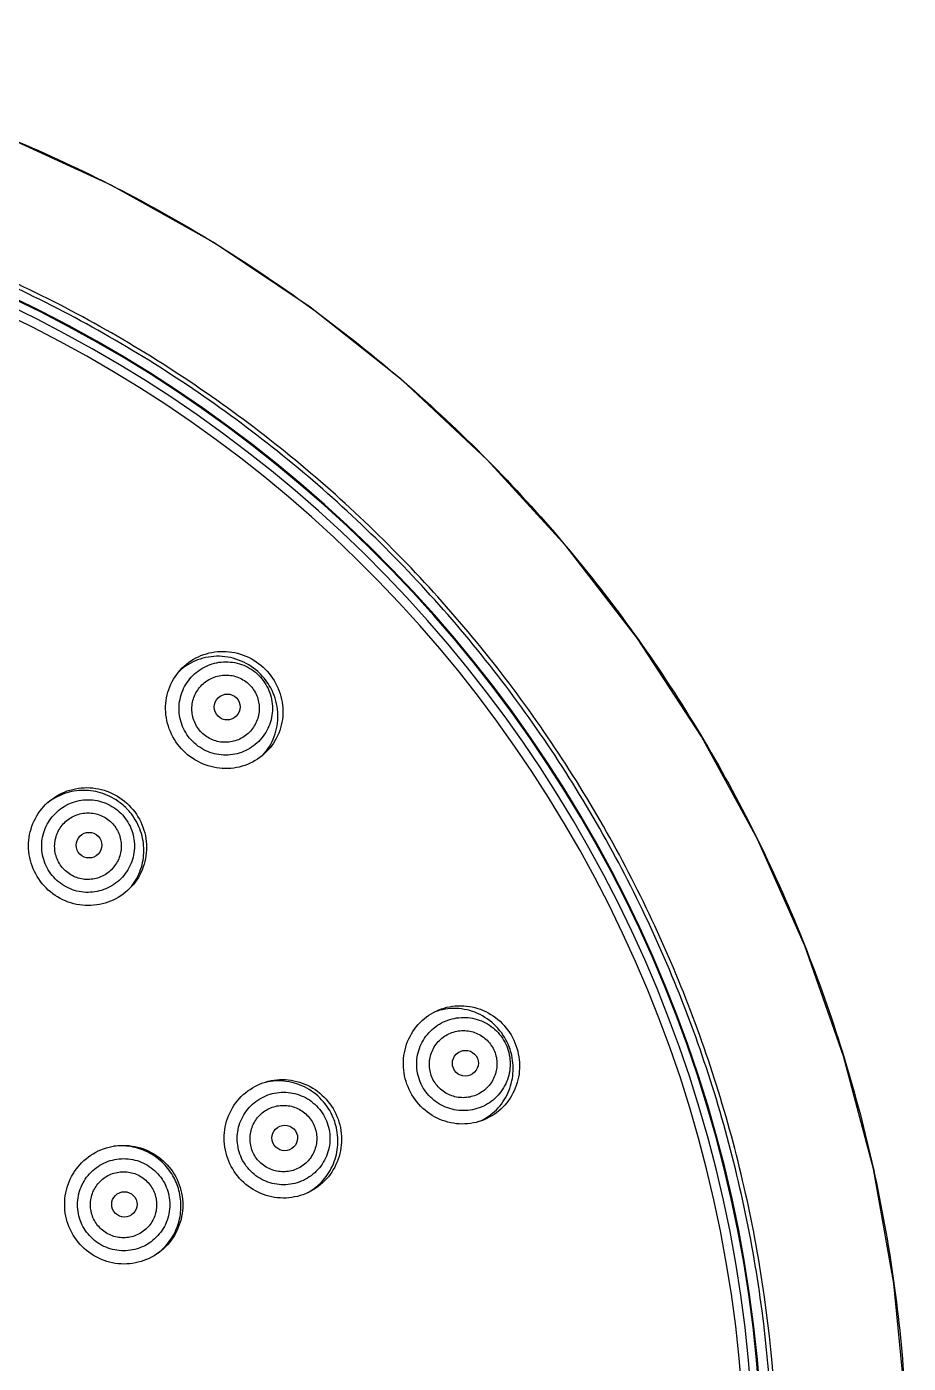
# Model space of a CAD drawing. Extents: x -5853 to -5433, y -3863 to -3269.
# Drawn here: x -5686.21 to -5677.89, y -3618.37 to -3605.76 of the extents above; entities that cross this region are included whole.
import ezdxf

# ---------------------------------------------------------------- set-up
doc = ezdxf.new("R2010")
doc.units = 0
doc.header["$LTSCALE"] = 7
doc.layers.add('DWG', color=7, linetype='CONTINUOUS')

msp = doc.modelspace()

# ---------------------------------------------------------------- linework, layer by layer
at = {"layer": 'DWG', "linetype": 'Continuous'}
msp.add_lwpolyline([(-5677.91854, -3618.71544), (-5678.02574, -3617.62048), (-5678.22008, -3616.5382), (-5678.5005, -3615.47444), (-5678.86573, -3614.43503), (-5679.31329, -3613.42749), (-5679.84048, -3612.45857), (-5680.44383, -3611.53482), (-5681.11915, -3610.66261), (-5681.86218, -3609.84742), (-5682.66805, -3609.09452), (-5683.53158, -3608.40869), (-5684.44735, -3607.79428), (-5685.40913, -3607.25535), (-5686.41055, -3606.79545), (-5687.4448, -3606.41742), (-5688.50496, -3606.12367), (-5689.58382, -3605.91579), (-5690.67404, -3605.79491), (-5691.64245, -3605.76072)], dxfattribs=at)
for centre, radius, start, end in [((-5691.64244, -3619.50809), 12.38285, 272.122125, 267.877875), ((-5691.64244, -3619.50809), 12.375, 272.115822, 267.88501), ((-5691.64244, -3619.50809), 12.3, 272.15262, 267.84738), ((-5691.64244, -3619.50809), 12.21332, 272.397749, 267.602251), ((-5684.40462, -3612.27027), 0.56783, 44.501235, 45.49874), ((-5685.67252, -3613.53844), 0.5717, 45.567488, 52.514506), ((-5685.66777, -3613.53342), 0.56479, 44.444462, 45.555516), ((-5685.67279, -3613.53818), 0.5717, 37.485202, 44.432488), ((-5682.18577, -3615.59101), 0.56783, 22.001235, 22.99874), ((-5682.19209, -3615.59344), 0.57459, 15.10137, 21.989727), ((-5683.84225, -3616.27698), 0.57132, 14.983793, 22.48485), ((-5685.3212, -3616.88992), 0.57007, 22.515541, 30.079491), ((-5685.32132, -3616.88963), 0.57007, 14.921085, 22.484463)]:
    msp.add_arc(centre, radius, start, end, dxfattribs=at)
for centre, major_axis, ratio in [((-5684.31506, -3612.18071), (0.08672, 0.08672), 0.99002271), ((-5685.61885, -3613.48451), (0.08547, 0.08547), 0.99609905), ((-5682.06876, -3615.54254), (0.11331, 0.04694), 0.99002271), ((-5683.77225, -3616.24815), (0.11168, 0.04626), 0.99609905), ((-5685.28508, -3616.87478), (0.11078, 0.04589), 0.99859513)]:
    msp.add_ellipse(centre, major_axis=major_axis, ratio=ratio, dxfattribs=at)
for points, knots in [([(-5691.63799, -3605.76087), (-5690.92265, -3605.76107), (-5689.48946, -3605.87377), (-5687.39416, -3606.37503), (-5685.40177, -3607.19638), (-5683.5615, -3608.31784), (-5681.91805, -3609.7122), (-5680.51167, -3611.34544), (-5679.37671, -3613.17765), (-5678.54091, -3615.16406), (-5678.0245, -3617.25623), (-5677.84017, -3619.40321), (-5677.99223, -3621.55268), (-5678.477, -3623.65227), (-5679.28261, -3625.65084), (-5680.3897, -3627.49964), (-5681.77005, -3629.15334), (-5682.85159, -3630.10004), (-5683.42499, -3630.52733)], [0, 0, 0, 0, 0.06249615, 0.12499411, 0.18749476, 0.24999937, 0.31250941, 0.37502397, 0.43753438, 0.50003919, 0.56253953, 0.6250384, 0.6875362, 0.75003318, 0.81253149, 0.87503062, 0.93752541, 1, 1, 1, 1]), ([(-5684.57577, -3629.83921), (-5684.02852, -3629.46681), (-5682.99325, -3628.63084), (-5681.65911, -3627.14917), (-5680.57603, -3625.47429), (-5679.77154, -3623.64917), (-5679.26583, -3621.71949), (-5679.07169, -3619.73382), (-5679.19423, -3617.74209), (-5679.63044, -3615.79462), (-5680.36934, -3613.94069), (-5681.3922, -3612.22721), (-5682.67304, -3610.69731), (-5684.1797, -3609.3895), (-5685.87414, -3608.33638), (-5687.71419, -3607.56459), (-5689.65282, -3607.09345), (-5690.98003, -3606.98787), (-5691.64244, -3606.98788)], [0, 0, 0, 0, 0.06247062, 0.12494505, 0.18742295, 0.24990615, 0.31239674, 0.37489741, 0.43740944, 0.49993182, 0.5624551, 0.62496954, 0.68747405, 0.74997124, 0.81246692, 0.87497078, 0.93748427, 1, 1, 1, 1]), ([(-5684.59507, -3629.81114), (-5684.32303, -3629.62402), (-5683.79237, -3629.2296), (-5682.79876, -3628.35857), (-5681.69023, -3627.12633), (-5680.61134, -3625.4567), (-5679.80961, -3623.63723), (-5679.30567, -3621.71368), (-5679.11217, -3619.73432), (-5679.2343, -3617.74895), (-5679.66906, -3615.80767), (-5680.40553, -3613.95961), (-5681.42505, -3612.25154), (-5682.70174, -3610.72646), (-5684.20354, -3609.42275), (-5685.89255, -3608.37292), (-5687.72671, -3607.60355), (-5689.65916, -3607.13388), (-5690.98214, -3607.02862), (-5691.64244, -3607.02864)], [0, 0, 0, 0, 0.03125893, 0.0625183, 0.12498983, 0.18746465, 0.24994472, 0.31243213, 0.37492959, 0.43743841, 0.49995756, 0.56247763, 0.62498886, 0.68749016, 0.74998414, 0.8124766, 0.87497723, 0.9374875, 1, 1, 1, 1]), ([(-5684.72894, -3612.59459), (-5684.78063, -3612.54291), (-5684.86458, -3612.41891), (-5684.91054, -3612.20145), (-5684.87046, -3611.98472), (-5684.74984, -3611.80204), (-5684.56719, -3611.68136), (-5684.35042, -3611.6412), (-5684.1329, -3611.68716), (-5684.00887, -3611.77113), (-5683.95717, -3611.82283)], [0, 0, 0, 0, 0.12699134, 0.25277239, 0.37693589, 0.49994897, 0.6229723, 0.74716558, 0.87298147, 1, 1, 1, 1]), ([(-5684.64086, -3612.50651), (-5684.68137, -3612.46599), (-5684.74694, -3612.36774), (-5684.78053, -3612.1948), (-5684.74558, -3612.02202), (-5684.64745, -3611.87568), (-5684.50112, -3611.77754), (-5684.32834, -3611.7426), (-5684.15541, -3611.77621), (-5684.05717, -3611.84179), (-5684.01665, -3611.8823)], [0, 0, 0, 0, 0.1250466, 0.25004963, 0.37503789, 0.50000551, 0.62497063, 0.74995407, 0.87495365, 1, 1, 1, 1]), ([(-5684.00661, -3611.86528), (-5684.05715, -3611.81562), (-5684.17741, -3611.73475), (-5684.38766, -3611.68868), (-5684.59795, -3611.72343), (-5684.71876, -3611.79822), (-5684.769, -3611.84496)], [0, 0, 0, 0, 0.25397105, 0.50559002, 0.75398879, 1, 1, 1, 1]), ([(-5683.95717, -3611.82283), (-5683.90548, -3611.87452), (-5683.8215, -3611.99855), (-5683.77555, -3612.21607), (-5683.8157, -3612.43283), (-5683.93639, -3612.61549), (-5684.11907, -3612.73611), (-5684.3358, -3612.7762), (-5684.55326, -3612.73023), (-5684.67726, -3612.64628), (-5684.72894, -3612.59459)], [0, 0, 0, 0, 0.12701834, 0.25282973, 0.37702093, 0.50004852, 0.62306151, 0.74722813, 0.8730129, 1, 1, 1, 1]), ([(-5684.55646, -3612.42211), (-5684.58566, -3612.3929), (-5684.63286, -3612.32195), (-5684.65659, -3612.19711), (-5684.63089, -3612.07259), (-5684.55994, -3611.96717), (-5684.45451, -3611.89623), (-5684.33, -3611.87054), (-5684.20517, -3611.89427), (-5684.13423, -3611.94147), (-5684.10501, -3611.97067)], [0, 0, 0, 0, 0.12499581, 0.24998342, 0.37499421, 0.50001321, 0.62503034, 0.75003532, 0.87501469, 1, 1, 1, 1]), ([(-5684.01665, -3611.8823), (-5683.97614, -3611.92282), (-5683.91056, -3612.02107), (-5683.87694, -3612.19399), (-5683.91189, -3612.36677), (-5684.01003, -3612.5131), (-5684.15637, -3612.61123), (-5684.32915, -3612.64619), (-5684.50209, -3612.6126), (-5684.60034, -3612.54702), (-5684.64086, -3612.50651)], [0, 0, 0, 0, 0.12504633, 0.25004603, 0.37502944, 0.49999463, 0.62496227, 0.74995061, 0.87495361, 1, 1, 1, 1]), ([(-5683.97926, -3612.6346), (-5683.93253, -3612.58436), (-5683.85776, -3612.46355), (-5683.82303, -3612.25327), (-5683.86911, -3612.04305), (-5683.94997, -3611.92279), (-5683.99963, -3611.87227)], [0, 0, 0, 0, 0.24601099, 0.49441018, 0.74602926, 1, 1, 1, 1]), ([(-5684.10501, -3611.97067), (-5684.07582, -3611.99988), (-5684.02862, -3612.07083), (-5684.00488, -3612.19565), (-5684.03058, -3612.32017), (-5684.10152, -3612.42559), (-5684.20694, -3612.49654), (-5684.33146, -3612.52224), (-5684.45629, -3612.49851), (-5684.52724, -3612.45131), (-5684.55646, -3612.42211)], [0, 0, 0, 0, 0.12498522, 0.24996464, 0.37496946, 0.49998655, 0.62500568, 0.75001668, 0.87500435, 1, 1, 1, 1]), ([(-5686.02306, -3613.88871), (-5686.07477, -3613.837), (-5686.15863, -3613.71244), (-5686.20334, -3613.49375), (-5686.1615, -3613.27571), (-5686.03922, -3613.09164), (-5685.85517, -3612.96927), (-5685.63709, -3612.92734), (-5685.41832, -3612.97203), (-5685.29371, -3613.05591), (-5685.24199, -3613.10764)], [0, 0, 0, 0, 0.12632382, 0.25182204, 0.37625445, 0.49993326, 0.62362756, 0.74810048, 0.87364313, 1, 1, 1, 1]), ([(-5685.9368, -3613.80245), (-5685.977, -3613.76224), (-5686.04216, -3613.66482), (-5686.07588, -3613.49327), (-5686.04156, -3613.32167), (-5685.94426, -3613.17629), (-5685.79887, -3613.07898), (-5685.62727, -3613.04466), (-5685.45573, -3613.07839), (-5685.35831, -3613.14355), (-5685.3181, -3613.18375)], [0, 0, 0, 0, 0.12502647, 0.25001993, 0.37501473, 0.50000145, 0.6249875, 0.74998119, 0.87497365, 1, 1, 1, 1]), ([(-5685.32461, -3613.08479), (-5685.37357, -3613.04723), (-5685.48425, -3612.98785), (-5685.66883, -3612.95736), (-5685.8522, -3612.98785), (-5685.96113, -3613.04708), (-5686.00875, -3613.08439)], [0, 0, 0, 0, 0.25252726, 0.50341817, 0.75243904, 1, 1, 1, 1]), ([(-5685.24199, -3613.10764), (-5685.19026, -3613.15936), (-5685.10638, -3613.28397), (-5685.06169, -3613.50274), (-5685.10361, -3613.72082), (-5685.22598, -3613.90487), (-5685.41005, -3614.02715), (-5685.6281, -3614.069), (-5685.84679, -3614.02428), (-5685.97135, -3613.94043), (-5686.02306, -3613.88871)], [0, 0, 0, 0, 0.12635652, 0.25189416, 0.37636471, 0.50006391, 0.62374362, 0.74817971, 0.8736816, 1, 1, 1, 1]), ([(-5685.85134, -3613.71699), (-5685.88022, -3613.68809), (-5685.92701, -3613.61804), (-5685.95105, -3613.4947), (-5685.9262, -3613.37141), (-5685.85619, -3613.26696), (-5685.75175, -3613.19696), (-5685.62846, -3613.17211), (-5685.50512, -3613.19616), (-5685.43508, -3613.24295), (-5685.40618, -3613.27183)], [0, 0, 0, 0, 0.1250047, 0.24999495, 0.37500021, 0.50000868, 0.62501593, 0.75001744, 0.87500222, 1, 1, 1, 1]), ([(-5685.3181, -3613.18375), (-5685.2779, -3613.22396), (-5685.21274, -3613.32139), (-5685.17901, -3613.49293), (-5685.21333, -3613.66453), (-5685.31064, -3613.80991), (-5685.45602, -3613.90721), (-5685.62762, -3613.94153), (-5685.79916, -3613.90781), (-5685.89658, -3613.84265), (-5685.9368, -3613.80245)], [0, 0, 0, 0, 0.12502635, 0.25001892, 0.37501256, 0.49999867, 0.62498538, 0.74998023, 0.87497369, 1, 1, 1, 1]), ([(-5685.21861, -3613.87425), (-5685.18134, -3613.82663), (-5685.12215, -3613.71771), (-5685.09171, -3613.53438), (-5685.12222, -3613.34985), (-5685.18159, -3613.23921), (-5685.21913, -3613.19026)], [0, 0, 0, 0, 0.24756086, 0.49658234, 0.74747333, 1, 1, 1, 1]), ([(-5685.40618, -3613.27183), (-5685.3773, -3613.30073), (-5685.33051, -3613.37078), (-5685.30646, -3613.49411), (-5685.33131, -3613.6174), (-5685.40131, -3613.72185), (-5685.50575, -3613.79185), (-5685.62905, -3613.81671), (-5685.75238, -3613.79267), (-5685.82243, -3613.74587), (-5685.85134, -3613.71699)], [0, 0, 0, 0, 0.12499771, 0.24998253, 0.37498386, 0.49999105, 0.62499963, 0.75000506, 0.8749954, 1, 1, 1, 1]), ([(-5682.60952, -3615.76653), (-5682.63749, -3615.699), (-5682.6676, -3615.55231), (-5682.62685, -3615.33382), (-5682.50688, -3615.14893), (-5682.32553, -3615.02631), (-5682.1106, -3614.98471), (-5681.89497, -3615.03056), (-5681.71159, -3615.15626), (-5681.62913, -3615.28131), (-5681.60116, -3615.34885)], [0, 0, 0, 0, 0.12699134, 0.25277239, 0.37693589, 0.49994897, 0.6229723, 0.74716558, 0.87298147, 1, 1, 1, 1]), ([(-5681.66308, -3615.36916), (-5681.69076, -3615.30394), (-5681.77093, -3615.1832), (-5681.94754, -3615.06018), (-5682.15512, -3615.01181), (-5682.29535, -3615.03467), (-5682.35966, -3615.05863)], [0, 0, 0, 0, 0.25397105, 0.50559002, 0.75398879, 1, 1, 1, 1]), ([(-5682.49444, -3615.71886), (-5682.51635, -3615.66592), (-5682.53934, -3615.55006), (-5682.50419, -3615.37743), (-5682.40578, -3615.23118), (-5682.25912, -3615.13353), (-5682.08637, -3615.09886), (-5681.91337, -3615.13269), (-5681.76647, -3615.22992), (-5681.7008, -3615.32811), (-5681.67886, -3615.38104)], [0, 0, 0, 0, 0.1250466, 0.25004963, 0.37503789, 0.50000551, 0.62497063, 0.74995407, 0.87495365, 1, 1, 1, 1]), ([(-5682.38416, -3615.67319), (-5682.39996, -3615.63502), (-5682.41641, -3615.55141), (-5682.39057, -3615.427), (-5682.31917, -3615.32179), (-5682.21328, -3615.25154), (-5682.08873, -3615.22635), (-5681.96386, -3615.25026), (-5681.85762, -3615.31996), (-5681.81014, -3615.39071), (-5681.79432, -3615.42887)], [0, 0, 0, 0, 0.12499581, 0.24998342, 0.37499421, 0.50001321, 0.62503034, 0.75003532, 0.87501469, 1, 1, 1, 1]), ([(-5681.60116, -3615.34885), (-5681.57318, -3615.4164), (-5681.54306, -3615.56312), (-5681.58385, -3615.78166), (-5681.70388, -3615.96656), (-5681.88527, -3616.08913), (-5682.10021, -3616.13067), (-5682.31579, -3616.08477), (-5682.49911, -3615.95908), (-5682.58155, -3615.83406), (-5682.60952, -3615.76653)], [0, 0, 0, 0, 0.12701768, 0.25282926, 0.37701478, 0.50003279, 0.62305774, 0.74722553, 0.87300956, 1, 1, 1, 1]), ([(-5681.67886, -3615.38104), (-5681.65695, -3615.43398), (-5681.63395, -3615.54984), (-5681.66907, -3615.72247), (-5681.76748, -3615.86873), (-5681.91415, -3615.96636), (-5682.0869, -3616.00102), (-5682.25991, -3615.96719), (-5682.40682, -3615.86998), (-5682.4725, -3615.77179), (-5682.49444, -3615.71886)], [0, 0, 0, 0, 0.12504633, 0.25004603, 0.37502944, 0.49999463, 0.62496227, 0.74995061, 0.87495361, 1, 1, 1, 1]), ([(-5681.79432, -3615.42887), (-5681.77852, -3615.46703), (-5681.76207, -3615.55064), (-5681.78791, -3615.67504), (-5681.8593, -3615.78025), (-5681.96518, -3615.8505), (-5682.08973, -3615.87571), (-5682.21461, -3615.8518), (-5682.32086, -3615.7821), (-5682.36834, -3615.71135), (-5682.38416, -3615.67319)], [0, 0, 0, 0, 0.12498522, 0.24996464, 0.37496946, 0.49998655, 0.62500568, 0.75001668, 0.87500435, 1, 1, 1, 1]), ([(-5681.93161, -3616.09011), (-5681.87429, -3616.06381), (-5681.76777, -3615.98947), (-5681.65723, -3615.82889), (-5681.60797, -3615.63835), (-5681.62039, -3615.50652), (-5681.63734, -3615.44374)], [0, 0, 0, 0, 0.24630708, 0.49469799, 0.74606103, 1, 1, 1, 1]), ([(-5684.30037, -3616.4669), (-5684.32836, -3616.39934), (-5684.35816, -3616.25217), (-5684.31578, -3616.03301), (-5684.19368, -3615.84758), (-5684.01027, -3615.72432), (-5683.79341, -3615.6817), (-5683.57588, -3615.72642), (-5683.39086, -3615.85143), (-5683.30784, -3615.97661), (-5683.27984, -3616.04419)], [0, 0, 0, 0, 0.12632382, 0.25182204, 0.37625445, 0.49993326, 0.62362756, 0.74810048, 0.87364313, 1, 1, 1, 1]), ([(-5683.31436, -3616.05849), (-5683.34034, -3615.99575), (-5683.4154, -3615.87891), (-5683.58133, -3615.75568), (-5683.77877, -3615.69927), (-5683.91527, -3615.71142), (-5683.97935, -3615.72928)], [0, 0, 0, 0, 0.25250446, 0.50357639, 0.75262789, 1, 1, 1, 1]), ([(-5684.18766, -3616.42022), (-5684.20941, -3616.36768), (-5684.23233, -3616.25274), (-5684.19784, -3616.08135), (-5684.10046, -3615.93595), (-5683.95493, -3615.83887), (-5683.78337, -3615.8046), (-5683.61171, -3615.83857), (-5683.46613, -3615.93537), (-5683.40106, -3616.03285), (-5683.37929, -3616.08538)], [0, 0, 0, 0, 0.12502647, 0.25001993, 0.37501473, 0.50000145, 0.6249875, 0.74998119, 0.87497365, 1, 1, 1, 1]), ([(-5684.076, -3616.37397), (-5684.09162, -3616.33621), (-5684.10805, -3616.25359), (-5684.08306, -3616.13044), (-5684.01291, -3616.02604), (-5683.90827, -3615.95634), (-5683.78499, -3615.93164), (-5683.66157, -3615.95586), (-5683.55683, -3616.02527), (-5683.51002, -3616.09531), (-5683.49437, -3616.13305)], [0, 0, 0, 0, 0.1250047, 0.24999495, 0.37500021, 0.50000868, 0.62501593, 0.75001744, 0.87500222, 1, 1, 1, 1]), ([(-5683.27984, -3616.04419), (-5683.25185, -3616.11177), (-5683.22204, -3616.25899), (-5683.26447, -3616.47821), (-5683.38666, -3616.66365), (-5683.57013, -3616.78685), (-5683.78699, -3616.82939), (-5684.00445, -3616.78462), (-5684.18939, -3616.65961), (-5684.27238, -3616.53447), (-5684.30037, -3616.4669)], [0, 0, 0, 0, 0.12635709, 0.25189576, 0.37636386, 0.5000553, 0.62373853, 0.74817578, 0.87367807, 1, 1, 1, 1]), ([(-5683.37929, -3616.08538), (-5683.35754, -3616.13792), (-5683.33462, -3616.25286), (-5683.36911, -3616.42425), (-5683.46648, -3616.56965), (-5683.61202, -3616.66673), (-5683.78357, -3616.70099), (-5683.95524, -3616.66703), (-5684.10082, -3616.57023), (-5684.16589, -3616.47275), (-5684.18766, -3616.42022)], [0, 0, 0, 0, 0.12502635, 0.25001892, 0.37501256, 0.49999867, 0.62498538, 0.74998023, 0.87497369, 1, 1, 1, 1]), ([(-5683.49437, -3616.13305), (-5683.47875, -3616.1708), (-5683.46233, -3616.25342), (-5683.48731, -3616.37657), (-5683.55745, -3616.48096), (-5683.66209, -3616.55067), (-5683.78537, -3616.57538), (-5683.90879, -3616.55116), (-5684.01354, -3616.48175), (-5684.06035, -3616.41171), (-5684.076, -3616.37397)], [0, 0, 0, 0, 0.12499771, 0.24998253, 0.37498386, 0.49999105, 0.62499963, 0.75000506, 0.8749954, 1, 1, 1, 1]), ([(-5683.55183, -3616.76151), (-5683.49914, -3616.73179), (-5683.40271, -3616.65383), (-5683.30436, -3616.49607), (-5683.26189, -3616.31386), (-5683.27439, -3616.18888), (-5683.29035, -3616.12927)], [0, 0, 0, 0, 0.24756063, 0.49658157, 0.74747262, 1, 1, 1, 1]), ([(-5685.80544, -3617.09033), (-5685.83343, -3617.02276), (-5685.86305, -3616.87533), (-5685.81974, -3616.65578), (-5685.69637, -3616.46993), (-5685.5116, -3616.34616), (-5685.29342, -3616.30291), (-5685.07467, -3616.34702), (-5684.88869, -3616.47166), (-5684.80535, -3616.5969), (-5684.77736, -3616.66448)], [0, 0, 0, 0, 0.12585387, 0.25115326, 0.37576855, 0.49991328, 0.624081, 0.74875579, 0.87411002, 1, 1, 1, 1]), ([(-5684.8279, -3616.60419), (-5684.8556, -3616.55635), (-5684.9253, -3616.46841), (-5685.06288, -3616.37292), (-5685.22151, -3616.3213), (-5685.33282, -3616.31912), (-5685.38699, -3616.32605)], [0, 0, 0, 0, 0.2515071, 0.50203334, 0.75150072, 1, 1, 1, 1]), ([(-5685.69383, -3617.0441), (-5685.71548, -3616.99182), (-5685.73832, -3616.87747), (-5685.70416, -3616.70689), (-5685.60738, -3616.5621), (-5685.46257, -3616.46543), (-5685.29181, -3616.43139), (-5685.121, -3616.46534), (-5684.97623, -3616.5618), (-5684.91152, -3616.65881), (-5684.88986, -3616.71108)], [0, 0, 0, 0, 0.12501793, 0.2500075, 0.37500537, 0.50000037, 0.62499519, 0.74999291, 0.87498215, 1, 1, 1, 1]), ([(-5685.58137, -3616.99751), (-5685.59689, -3616.96002), (-5685.61326, -3616.87799), (-5685.58868, -3616.75564), (-5685.51921, -3616.65182), (-5685.41532, -3616.5825), (-5685.29284, -3616.55806), (-5685.1703, -3616.58235), (-5685.06641, -3616.65148), (-5685.01999, -3616.72106), (-5685.00445, -3616.75855)], [0, 0, 0, 0, 0.12500773, 0.24999867, 0.37500136, 0.50000537, 0.62500864, 0.75000908, 0.87499658, 1, 1, 1, 1]), ([(-5684.77736, -3616.66448), (-5684.74936, -3616.73207), (-5684.71973, -3616.87955), (-5684.76311, -3617.09919), (-5684.8866, -3617.28506), (-5685.07147, -3617.40876), (-5685.28965, -3617.4519), (-5685.50831, -3617.4077), (-5685.69416, -3617.28307), (-5685.77745, -3617.15789), (-5685.80544, -3617.09033)], [0, 0, 0, 0, 0.12589335, 0.25124735, 0.37591601, 0.50008643, 0.6242478, 0.74886297, 0.87415443, 1, 1, 1, 1]), ([(-5684.88986, -3616.71108), (-5684.86822, -3616.76336), (-5684.84538, -3616.87771), (-5684.87954, -3617.04829), (-5684.97631, -3617.19308), (-5685.12112, -3617.28975), (-5685.29188, -3617.32379), (-5685.46269, -3617.28984), (-5685.60747, -3617.19338), (-5685.67217, -3617.09637), (-5685.69383, -3617.0441)], [0, 0, 0, 0, 0.12501788, 0.25000724, 0.37500492, 0.49999981, 0.62499478, 0.74999275, 0.87498219, 1, 1, 1, 1]), ([(-5685.00445, -3616.75855), (-5684.98893, -3616.79604), (-5684.97256, -3616.87807), (-5684.99714, -3617.00041), (-5685.06661, -3617.10423), (-5685.1705, -3617.17356), (-5685.29298, -3617.198), (-5685.41551, -3617.17371), (-5685.51941, -3617.10458), (-5685.56583, -3617.035), (-5685.58137, -3616.99751)], [0, 0, 0, 0, 0.12500338, 0.24999093, 0.37499119, 0.49999442, 0.6249985, 0.75000143, 0.87499232, 1, 1, 1, 1]), ([(-5684.96884, -3617.33464), (-5684.92567, -3617.30122), (-5684.8486, -3617.22098), (-5684.77304, -3617.07236), (-5684.74333, -3616.90763), (-5684.75623, -3616.79623), (-5684.77047, -3616.74284)], [0, 0, 0, 0, 0.24850049, 0.4979682, 0.74849384, 1, 1, 1, 1])]:
    msp.add_open_spline(points, degree=3, knots=knots, dxfattribs=at)

doc.saveas('drawing.dxf')
